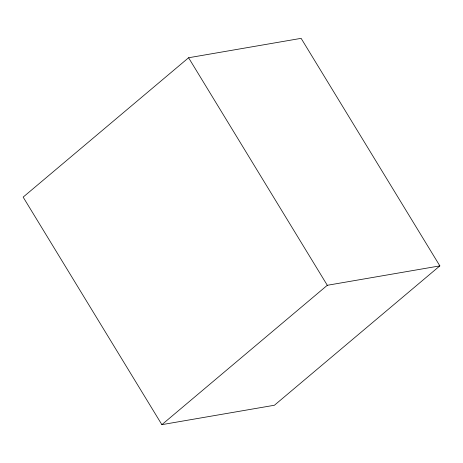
<?xml version="1.0" encoding="UTF-8"?>
<svg xmlns="http://www.w3.org/2000/svg" width="463" height="463" viewBox="0 0 463 463"><rect width="100%" height="100%" fill="white"/><g stroke="black" fill="none" stroke-linecap="round" stroke-linejoin="round"><path stroke-width="0.69" d="M188.586 57.753L23.15 197.116L161.876 424.652L274.414 405.247L439.85 265.884L301.124 38.348L188.586 57.753L327.306 285.289L439.85 265.884M161.876 424.652L327.306 285.289"/></g></svg>
